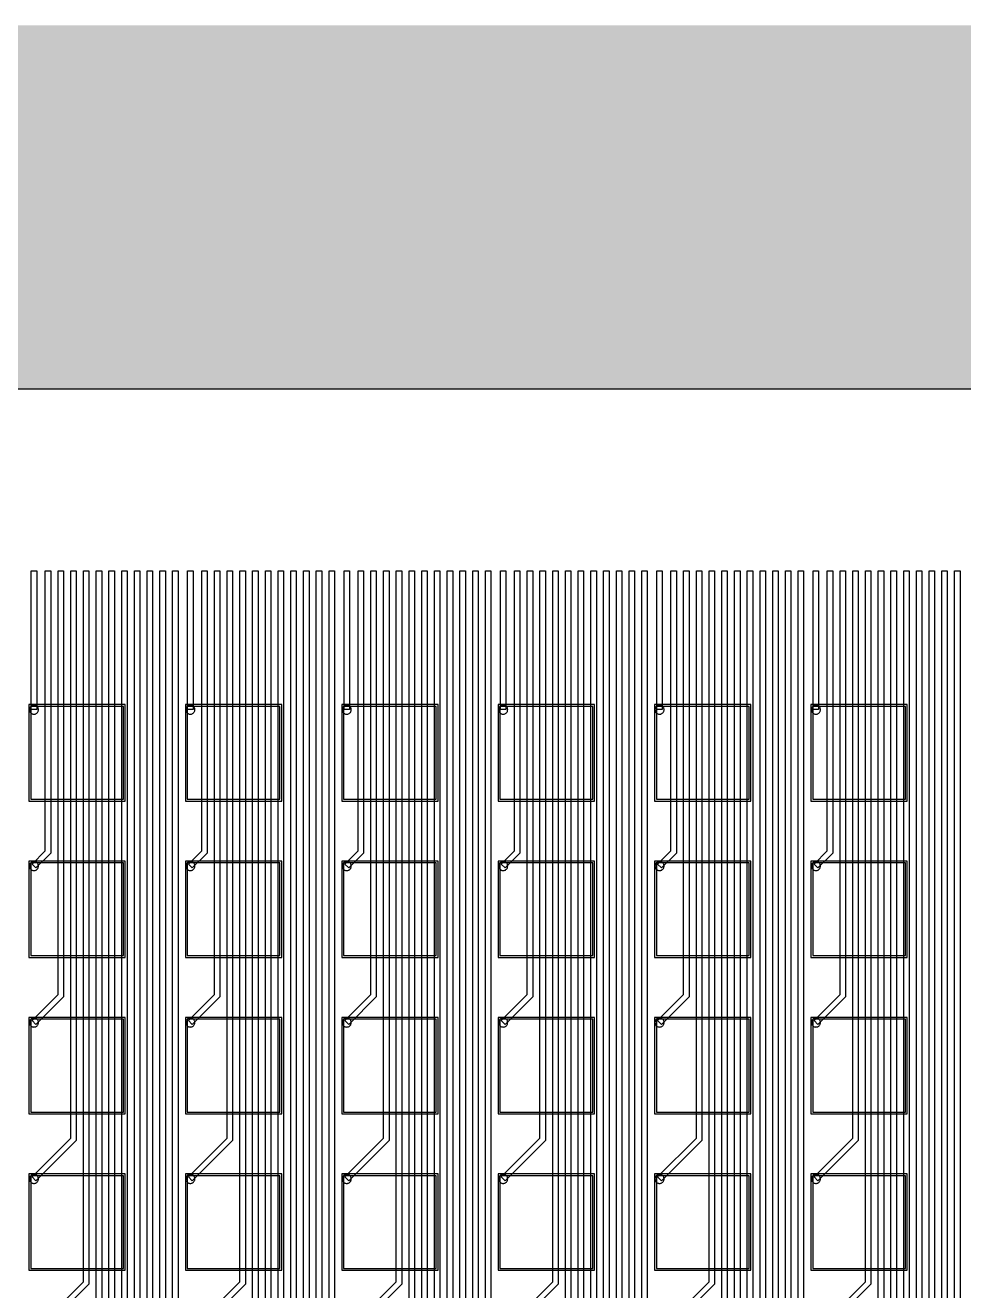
# Model space of a CAD drawing. Header units: metres. Extents: x -534 to 4285, y 130 to 1822.
# Drawn here: x 772 to 1288, y 1127 to 1822 of the extents above; entities that cross this region are included whole.
import ezdxf

# ---------------------------------------------------------------- set-up
doc = ezdxf.new("R2010")
doc.units = ezdxf.units.M
for name, color, linetype in [('Etching', 1, 'CONTINUOUS'), ('EtchingPad', 2, 'CONTINUOUS'), ('Metal1', 4, 'CONTINUOUS'), ('Metal2', 3, 'CONTINUOUS'), ('Polyimide', 7, 'CONTINUOUS'), ('Polyimide_Negative', 5, 'CONTINUOUS')]:
    doc.layers.add(name, color=color, linetype=linetype)

msp = doc.modelspace()

# ---------------------------------------------------------------- hatches: boundary and pattern name
at = {"layer": 'Polyimide_Negative'}
h = msp.add_hatch(color=5, dxfattribs=at)
h.paths.add_polyline_path([(-534, 1822.5), (4285, 1822.5), (4285, 230), (39.64, 230), (28.21, 217.79), (13.87, 204.37), (-1.31, 191.91), (-17.27, 180.47), (-33.95, 170.1), (-51.27, 160.84), (-69.15, 152.74), (-87.53, 145.82), (-106.33, 140.12), (-125.45, 135.66), (-144.83, 132.46), (-164.37, 130.54), (-184, 129.89), (-203.63, 130.54), (-223.17, 132.46), (-242.55, 135.66), (-261.67, 140.12), (-280.47, 145.82), (-298.85, 152.74), (-316.73, 160.84), (-334.05, 170.1), (-350.73, 180.47), (-366.69, 191.91), (-381.87, 204.37), (-396.21, 217.79), (-407.64, 230), (-534, 230), (-534, 1822.5)])
h.paths.add_polyline_path([(-284, 430), (-283.79, 423.46), (-283.14, 416.95), (-282.08, 410.49), (-280.59, 404.12), (-278.69, 397.86), (-276.39, 391.73), (-273.69, 385.77), (-270.6, 380), (-267.15, 374.44), (-263.34, 369.12), (-259.18, 364.07), (-254.71, 359.29), (-249.93, 354.82), (-244.88, 350.66), (-239.56, 346.85), (-234, 343.4), (-228.23, 340.31), (-222.27, 337.61), (-216.14, 335.31), (-209.88, 333.41), (-203.51, 331.92), (-197.05, 330.86), (-190.54, 330.21), (-184, 330), (-177.46, 330.21), (-170.95, 330.86), (-164.49, 331.92), (-158.12, 333.41), (-151.86, 335.31), (-145.73, 337.61), (-139.77, 340.31), (-134, 343.4), (-128.44, 346.85), (-123.12, 350.66), (-118.07, 354.82), (-113.29, 359.29), (-108.82, 364.07), (-104.66, 369.12), (-100.85, 374.44), (-97.4, 380), (-94.31, 385.77), (-91.61, 391.73), (-89.31, 397.86), (-87.41, 404.12), (-85.92, 410.49), (-84.86, 416.95), (-84.21, 423.46), (-84, 430), (1965, 430), (3830, 430), (3830.22, 436.87), (3830.9, 443.71), (3832.02, 450.48), (3833.58, 457.18), (3835.57, 463.75), (3837.99, 470.18), (3840.83, 476.44), (3844.07, 482.5), (3847.7, 488.33), (3851.7, 493.92), (3856.06, 499.23), (3860.75, 504.25), (3865.77, 508.94), (3871.08, 513.3), (3876.67, 517.3), (3882.5, 520.93), (3888.56, 524.17), (3894.82, 527.01), (3901.25, 529.43), (3907.82, 531.42), (3914.52, 532.98), (3921.29, 534.1), (3928.13, 534.78), (3935, 535), (3941.87, 534.78), (3948.71, 534.1), (3955.48, 532.98), (3962.18, 531.42), (3968.75, 529.43), (3975.18, 527.01), (3981.44, 524.17), (3987.5, 520.93), (3993.33, 517.3), (3998.92, 513.3), (4004.23, 508.94), (4009.25, 504.25), (4013.94, 499.23), (4018.3, 493.92), (4022.3, 488.33), (4025.93, 482.5), (4029.17, 476.44), (4032.01, 470.18), (4034.43, 463.75), (4036.42, 457.18), (4037.98, 450.48), (4039.1, 443.71), (4039.78, 436.87), (4040, 430), (4085, 430), (4085, 1622.5), (-334, 1622.5), (-334, 430), (-284, 430)], flags=0)

# ---------------------------------------------------------------- linework, layer by layer
at = {"layer": 'Etching'}
for points in [[(779.25, 1446.25), (779.23, 1446.58), (779.16, 1446.9), (779.06, 1447.21), (778.92, 1447.5), (778.73, 1447.77), (778.52, 1448.02), (778.27, 1448.23), (778, 1448.42), (777.71, 1448.56), (777.4, 1448.66), (777.08, 1448.73), (776.75, 1448.75), (776.42, 1448.73), (776.1, 1448.66), (775.79, 1448.56), (775.5, 1448.42), (775.23, 1448.23), (774.98, 1448.02), (774.77, 1447.77), (774.58, 1447.5), (774.44, 1447.21), (774.34, 1446.9), (774.27, 1446.58), (774.25, 1446.25), (774.27, 1445.92), (774.34, 1445.6), (774.44, 1445.29), (774.58, 1445), (774.77, 1444.73), (774.98, 1444.48), (775.23, 1444.27), (775.5, 1444.08), (775.79, 1443.94), (776.1, 1443.84), (776.42, 1443.77), (776.75, 1443.75), (777.08, 1443.77), (777.4, 1443.84), (777.71, 1443.94), (778, 1444.08), (778.27, 1444.27), (778.52, 1444.48), (778.73, 1444.73), (778.92, 1445), (779.06, 1445.29), (779.16, 1445.6), (779.23, 1445.92), (779.25, 1446.25)], [(865.25, 1446.25), (865.23, 1446.58), (865.16, 1446.9), (865.06, 1447.21), (864.92, 1447.5), (864.73, 1447.77), (864.52, 1448.02), (864.27, 1448.23), (864, 1448.42), (863.71, 1448.56), (863.4, 1448.66), (863.08, 1448.73), (862.75, 1448.75), (862.42, 1448.73), (862.1, 1448.66), (861.79, 1448.56), (861.5, 1448.42), (861.23, 1448.23), (860.98, 1448.02), (860.77, 1447.77), (860.58, 1447.5), (860.44, 1447.21), (860.34, 1446.9), (860.27, 1446.58), (860.25, 1446.25), (860.27, 1445.92), (860.34, 1445.6), (860.44, 1445.29), (860.58, 1445), (860.77, 1444.73), (860.98, 1444.48), (861.23, 1444.27), (861.5, 1444.08), (861.79, 1443.94), (862.1, 1443.84), (862.42, 1443.77), (862.75, 1443.75), (863.08, 1443.77), (863.4, 1443.84), (863.71, 1443.94), (864, 1444.08), (864.27, 1444.27), (864.52, 1444.48), (864.73, 1444.73), (864.92, 1445), (865.06, 1445.29), (865.16, 1445.6), (865.23, 1445.92), (865.25, 1446.25)], [(951.25, 1446.25), (951.23, 1446.58), (951.16, 1446.9), (951.06, 1447.21), (950.92, 1447.5), (950.73, 1447.77), (950.52, 1448.02), (950.27, 1448.23), (950, 1448.42), (949.71, 1448.56), (949.4, 1448.66), (949.08, 1448.73), (948.75, 1448.75), (948.42, 1448.73), (948.1, 1448.66), (947.79, 1448.56), (947.5, 1448.42), (947.23, 1448.23), (946.98, 1448.02), (946.77, 1447.77), (946.58, 1447.5), (946.44, 1447.21), (946.34, 1446.9), (946.27, 1446.58), (946.25, 1446.25), (946.27, 1445.92), (946.34, 1445.6), (946.44, 1445.29), (946.58, 1445), (946.77, 1444.73), (946.98, 1444.48), (947.23, 1444.27), (947.5, 1444.08), (947.79, 1443.94), (948.1, 1443.84), (948.42, 1443.77), (948.75, 1443.75), (949.08, 1443.77), (949.4, 1443.84), (949.71, 1443.94), (950, 1444.08), (950.27, 1444.27), (950.52, 1444.48), (950.73, 1444.73), (950.92, 1445), (951.06, 1445.29), (951.16, 1445.6), (951.23, 1445.92), (951.25, 1446.25)], [(1037.25, 1446.25), (1037.23, 1446.58), (1037.16, 1446.9), (1037.06, 1447.21), (1036.92, 1447.5), (1036.73, 1447.77), (1036.52, 1448.02), (1036.27, 1448.23), (1036, 1448.42), (1035.71, 1448.56), (1035.4, 1448.66), (1035.08, 1448.73), (1034.75, 1448.75), (1034.42, 1448.73), (1034.1, 1448.66), (1033.79, 1448.56), (1033.5, 1448.42), (1033.23, 1448.23), (1032.98, 1448.02), (1032.77, 1447.77), (1032.58, 1447.5), (1032.44, 1447.21), (1032.34, 1446.9), (1032.27, 1446.58), (1032.25, 1446.25), (1032.27, 1445.92), (1032.34, 1445.6), (1032.44, 1445.29), (1032.58, 1445), (1032.77, 1444.73), (1032.98, 1444.48), (1033.23, 1444.27), (1033.5, 1444.08), (1033.79, 1443.94), (1034.1, 1443.84), (1034.42, 1443.77), (1034.75, 1443.75), (1035.08, 1443.77), (1035.4, 1443.84), (1035.71, 1443.94), (1036, 1444.08), (1036.27, 1444.27), (1036.52, 1444.48), (1036.73, 1444.73), (1036.92, 1445), (1037.06, 1445.29), (1037.16, 1445.6), (1037.23, 1445.92), (1037.25, 1446.25)], [(1123.25, 1446.25), (1123.23, 1446.58), (1123.16, 1446.9), (1123.06, 1447.21), (1122.92, 1447.5), (1122.73, 1447.77), (1122.52, 1448.02), (1122.27, 1448.23), (1122, 1448.42), (1121.71, 1448.56), (1121.4, 1448.66), (1121.08, 1448.73), (1120.75, 1448.75), (1120.42, 1448.73), (1120.1, 1448.66), (1119.79, 1448.56), (1119.5, 1448.42), (1119.23, 1448.23), (1118.98, 1448.02), (1118.77, 1447.77), (1118.58, 1447.5), (1118.44, 1447.21), (1118.34, 1446.9), (1118.27, 1446.58), (1118.25, 1446.25), (1118.27, 1445.92), (1118.34, 1445.6), (1118.44, 1445.29), (1118.58, 1445), (1118.77, 1444.73), (1118.98, 1444.48), (1119.23, 1444.27), (1119.5, 1444.08), (1119.79, 1443.94), (1120.1, 1443.84), (1120.42, 1443.77), (1120.75, 1443.75), (1121.08, 1443.77), (1121.4, 1443.84), (1121.71, 1443.94), (1122, 1444.08), (1122.27, 1444.27), (1122.52, 1444.48), (1122.73, 1444.73), (1122.92, 1445), (1123.06, 1445.29), (1123.16, 1445.6), (1123.23, 1445.92), (1123.25, 1446.25)], [(1209.25, 1446.25), (1209.23, 1446.58), (1209.16, 1446.9), (1209.06, 1447.21), (1208.92, 1447.5), (1208.73, 1447.77), (1208.52, 1448.02), (1208.27, 1448.23), (1208, 1448.42), (1207.71, 1448.56), (1207.4, 1448.66), (1207.08, 1448.73), (1206.75, 1448.75), (1206.42, 1448.73), (1206.1, 1448.66), (1205.79, 1448.56), (1205.5, 1448.42), (1205.23, 1448.23), (1204.98, 1448.02), (1204.77, 1447.77), (1204.58, 1447.5), (1204.44, 1447.21), (1204.34, 1446.9), (1204.27, 1446.58), (1204.25, 1446.25), (1204.27, 1445.92), (1204.34, 1445.6), (1204.44, 1445.29), (1204.58, 1445), (1204.77, 1444.73), (1204.98, 1444.48), (1205.23, 1444.27), (1205.5, 1444.08), (1205.79, 1443.94), (1206.1, 1443.84), (1206.42, 1443.77), (1206.75, 1443.75), (1207.08, 1443.77), (1207.4, 1443.84), (1207.71, 1443.94), (1208, 1444.08), (1208.27, 1444.27), (1208.52, 1444.48), (1208.73, 1444.73), (1208.92, 1445), (1209.06, 1445.29), (1209.16, 1445.6), (1209.23, 1445.92), (1209.25, 1446.25)], [(779.25, 1360.25), (779.23, 1360.58), (779.16, 1360.9), (779.06, 1361.21), (778.92, 1361.5), (778.73, 1361.77), (778.52, 1362.02), (778.27, 1362.23), (778, 1362.42), (777.71, 1362.56), (777.4, 1362.66), (777.08, 1362.73), (776.75, 1362.75), (776.42, 1362.73), (776.1, 1362.66), (775.79, 1362.56), (775.5, 1362.42), (775.23, 1362.23), (774.98, 1362.02), (774.77, 1361.77), (774.58, 1361.5), (774.44, 1361.21), (774.34, 1360.9), (774.27, 1360.58), (774.25, 1360.25), (774.27, 1359.92), (774.34, 1359.6), (774.44, 1359.29), (774.58, 1359), (774.77, 1358.73), (774.98, 1358.48), (775.23, 1358.27), (775.5, 1358.08), (775.79, 1357.94), (776.1, 1357.84), (776.42, 1357.77), (776.75, 1357.75), (777.08, 1357.77), (777.4, 1357.84), (777.71, 1357.94), (778, 1358.08), (778.27, 1358.27), (778.52, 1358.48), (778.73, 1358.73), (778.92, 1359), (779.06, 1359.29), (779.16, 1359.6), (779.23, 1359.92), (779.25, 1360.25)], [(865.25, 1360.25), (865.23, 1360.58), (865.16, 1360.9), (865.06, 1361.21), (864.92, 1361.5), (864.73, 1361.77), (864.52, 1362.02), (864.27, 1362.23), (864, 1362.42), (863.71, 1362.56), (863.4, 1362.66), (863.08, 1362.73), (862.75, 1362.75), (862.42, 1362.73), (862.1, 1362.66), (861.79, 1362.56), (861.5, 1362.42), (861.23, 1362.23), (860.98, 1362.02), (860.77, 1361.77), (860.58, 1361.5), (860.44, 1361.21), (860.34, 1360.9), (860.27, 1360.58), (860.25, 1360.25), (860.27, 1359.92), (860.34, 1359.6), (860.44, 1359.29), (860.58, 1359), (860.77, 1358.73), (860.98, 1358.48), (861.23, 1358.27), (861.5, 1358.08), (861.79, 1357.94), (862.1, 1357.84), (862.42, 1357.77), (862.75, 1357.75), (863.08, 1357.77), (863.4, 1357.84), (863.71, 1357.94), (864, 1358.08), (864.27, 1358.27), (864.52, 1358.48), (864.73, 1358.73), (864.92, 1359), (865.06, 1359.29), (865.16, 1359.6), (865.23, 1359.92), (865.25, 1360.25)], [(951.25, 1360.25), (951.23, 1360.58), (951.16, 1360.9), (951.06, 1361.21), (950.92, 1361.5), (950.73, 1361.77), (950.52, 1362.02), (950.27, 1362.23), (950, 1362.42), (949.71, 1362.56), (949.4, 1362.66), (949.08, 1362.73), (948.75, 1362.75), (948.42, 1362.73), (948.1, 1362.66), (947.79, 1362.56), (947.5, 1362.42), (947.23, 1362.23), (946.98, 1362.02), (946.77, 1361.77), (946.58, 1361.5), (946.44, 1361.21), (946.34, 1360.9), (946.27, 1360.58), (946.25, 1360.25), (946.27, 1359.92), (946.34, 1359.6), (946.44, 1359.29), (946.58, 1359), (946.77, 1358.73), (946.98, 1358.48), (947.23, 1358.27), (947.5, 1358.08), (947.79, 1357.94), (948.1, 1357.84), (948.42, 1357.77), (948.75, 1357.75), (949.08, 1357.77), (949.4, 1357.84), (949.71, 1357.94), (950, 1358.08), (950.27, 1358.27), (950.52, 1358.48), (950.73, 1358.73), (950.92, 1359), (951.06, 1359.29), (951.16, 1359.6), (951.23, 1359.92), (951.25, 1360.25)], [(1037.25, 1360.25), (1037.23, 1360.58), (1037.16, 1360.9), (1037.06, 1361.21), (1036.92, 1361.5), (1036.73, 1361.77), (1036.52, 1362.02), (1036.27, 1362.23), (1036, 1362.42), (1035.71, 1362.56), (1035.4, 1362.66), (1035.08, 1362.73), (1034.75, 1362.75), (1034.42, 1362.73), (1034.1, 1362.66), (1033.79, 1362.56), (1033.5, 1362.42), (1033.23, 1362.23), (1032.98, 1362.02), (1032.77, 1361.77), (1032.58, 1361.5), (1032.44, 1361.21), (1032.34, 1360.9), (1032.27, 1360.58), (1032.25, 1360.25), (1032.27, 1359.92), (1032.34, 1359.6), (1032.44, 1359.29), (1032.58, 1359), (1032.77, 1358.73), (1032.98, 1358.48), (1033.23, 1358.27), (1033.5, 1358.08), (1033.79, 1357.94), (1034.1, 1357.84), (1034.42, 1357.77), (1034.75, 1357.75), (1035.08, 1357.77), (1035.4, 1357.84), (1035.71, 1357.94), (1036, 1358.08), (1036.27, 1358.27), (1036.52, 1358.48), (1036.73, 1358.73), (1036.92, 1359), (1037.06, 1359.29), (1037.16, 1359.6), (1037.23, 1359.92), (1037.25, 1360.25)], [(1123.25, 1360.25), (1123.23, 1360.58), (1123.16, 1360.9), (1123.06, 1361.21), (1122.92, 1361.5), (1122.73, 1361.77), (1122.52, 1362.02), (1122.27, 1362.23), (1122, 1362.42), (1121.71, 1362.56), (1121.4, 1362.66), (1121.08, 1362.73), (1120.75, 1362.75), (1120.42, 1362.73), (1120.1, 1362.66), (1119.79, 1362.56), (1119.5, 1362.42), (1119.23, 1362.23), (1118.98, 1362.02), (1118.77, 1361.77), (1118.58, 1361.5), (1118.44, 1361.21), (1118.34, 1360.9), (1118.27, 1360.58), (1118.25, 1360.25), (1118.27, 1359.92), (1118.34, 1359.6), (1118.44, 1359.29), (1118.58, 1359), (1118.77, 1358.73), (1118.98, 1358.48), (1119.23, 1358.27), (1119.5, 1358.08), (1119.79, 1357.94), (1120.1, 1357.84), (1120.42, 1357.77), (1120.75, 1357.75), (1121.08, 1357.77), (1121.4, 1357.84), (1121.71, 1357.94), (1122, 1358.08), (1122.27, 1358.27), (1122.52, 1358.48), (1122.73, 1358.73), (1122.92, 1359), (1123.06, 1359.29), (1123.16, 1359.6), (1123.23, 1359.92), (1123.25, 1360.25)], [(1209.25, 1360.25), (1209.23, 1360.58), (1209.16, 1360.9), (1209.06, 1361.21), (1208.92, 1361.5), (1208.73, 1361.77), (1208.52, 1362.02), (1208.27, 1362.23), (1208, 1362.42), (1207.71, 1362.56), (1207.4, 1362.66), (1207.08, 1362.73), (1206.75, 1362.75), (1206.42, 1362.73), (1206.1, 1362.66), (1205.79, 1362.56), (1205.5, 1362.42), (1205.23, 1362.23), (1204.98, 1362.02), (1204.77, 1361.77), (1204.58, 1361.5), (1204.44, 1361.21), (1204.34, 1360.9), (1204.27, 1360.58), (1204.25, 1360.25), (1204.27, 1359.92), (1204.34, 1359.6), (1204.44, 1359.29), (1204.58, 1359), (1204.77, 1358.73), (1204.98, 1358.48), (1205.23, 1358.27), (1205.5, 1358.08), (1205.79, 1357.94), (1206.1, 1357.84), (1206.42, 1357.77), (1206.75, 1357.75), (1207.08, 1357.77), (1207.4, 1357.84), (1207.71, 1357.94), (1208, 1358.08), (1208.27, 1358.27), (1208.52, 1358.48), (1208.73, 1358.73), (1208.92, 1359), (1209.06, 1359.29), (1209.16, 1359.6), (1209.23, 1359.92), (1209.25, 1360.25)], [(779.25, 1274.25), (779.23, 1274.58), (779.16, 1274.9), (779.06, 1275.21), (778.92, 1275.5), (778.73, 1275.77), (778.52, 1276.02), (778.27, 1276.23), (778, 1276.42), (777.71, 1276.56), (777.4, 1276.66), (777.08, 1276.73), (776.75, 1276.75), (776.42, 1276.73), (776.1, 1276.66), (775.79, 1276.56), (775.5, 1276.42), (775.23, 1276.23), (774.98, 1276.02), (774.77, 1275.77), (774.58, 1275.5), (774.44, 1275.21), (774.34, 1274.9), (774.27, 1274.58), (774.25, 1274.25), (774.27, 1273.92), (774.34, 1273.6), (774.44, 1273.29), (774.58, 1273), (774.77, 1272.73), (774.98, 1272.48), (775.23, 1272.27), (775.5, 1272.08), (775.79, 1271.94), (776.1, 1271.84), (776.42, 1271.77), (776.75, 1271.75), (777.08, 1271.77), (777.4, 1271.84), (777.71, 1271.94), (778, 1272.08), (778.27, 1272.27), (778.52, 1272.48), (778.73, 1272.73), (778.92, 1273), (779.06, 1273.29), (779.16, 1273.6), (779.23, 1273.92), (779.25, 1274.25)], [(865.25, 1274.25), (865.23, 1274.58), (865.16, 1274.9), (865.06, 1275.21), (864.92, 1275.5), (864.73, 1275.77), (864.52, 1276.02), (864.27, 1276.23), (864, 1276.42), (863.71, 1276.56), (863.4, 1276.66), (863.08, 1276.73), (862.75, 1276.75), (862.42, 1276.73), (862.1, 1276.66), (861.79, 1276.56), (861.5, 1276.42), (861.23, 1276.23), (860.98, 1276.02), (860.77, 1275.77), (860.58, 1275.5), (860.44, 1275.21), (860.34, 1274.9), (860.27, 1274.58), (860.25, 1274.25), (860.27, 1273.92), (860.34, 1273.6), (860.44, 1273.29), (860.58, 1273), (860.77, 1272.73), (860.98, 1272.48), (861.23, 1272.27), (861.5, 1272.08), (861.79, 1271.94), (862.1, 1271.84), (862.42, 1271.77), (862.75, 1271.75), (863.08, 1271.77), (863.4, 1271.84), (863.71, 1271.94), (864, 1272.08), (864.27, 1272.27), (864.52, 1272.48), (864.73, 1272.73), (864.92, 1273), (865.06, 1273.29), (865.16, 1273.6), (865.23, 1273.92), (865.25, 1274.25)], [(951.25, 1274.25), (951.23, 1274.58), (951.16, 1274.9), (951.06, 1275.21), (950.92, 1275.5), (950.73, 1275.77), (950.52, 1276.02), (950.27, 1276.23), (950, 1276.42), (949.71, 1276.56), (949.4, 1276.66), (949.08, 1276.73), (948.75, 1276.75), (948.42, 1276.73), (948.1, 1276.66), (947.79, 1276.56), (947.5, 1276.42), (947.23, 1276.23), (946.98, 1276.02), (946.77, 1275.77), (946.58, 1275.5), (946.44, 1275.21), (946.34, 1274.9), (946.27, 1274.58), (946.25, 1274.25), (946.27, 1273.92), (946.34, 1273.6), (946.44, 1273.29), (946.58, 1273), (946.77, 1272.73), (946.98, 1272.48), (947.23, 1272.27), (947.5, 1272.08), (947.79, 1271.94), (948.1, 1271.84), (948.42, 1271.77), (948.75, 1271.75), (949.08, 1271.77), (949.4, 1271.84), (949.71, 1271.94), (950, 1272.08), (950.27, 1272.27), (950.52, 1272.48), (950.73, 1272.73), (950.92, 1273), (951.06, 1273.29), (951.16, 1273.6), (951.23, 1273.92), (951.25, 1274.25)], [(1037.25, 1274.25), (1037.23, 1274.58), (1037.16, 1274.9), (1037.06, 1275.21), (1036.92, 1275.5), (1036.73, 1275.77), (1036.52, 1276.02), (1036.27, 1276.23), (1036, 1276.42), (1035.71, 1276.56), (1035.4, 1276.66), (1035.08, 1276.73), (1034.75, 1276.75), (1034.42, 1276.73), (1034.1, 1276.66), (1033.79, 1276.56), (1033.5, 1276.42), (1033.23, 1276.23), (1032.98, 1276.02), (1032.77, 1275.77), (1032.58, 1275.5), (1032.44, 1275.21), (1032.34, 1274.9), (1032.27, 1274.58), (1032.25, 1274.25), (1032.27, 1273.92), (1032.34, 1273.6), (1032.44, 1273.29), (1032.58, 1273), (1032.77, 1272.73), (1032.98, 1272.48), (1033.23, 1272.27), (1033.5, 1272.08), (1033.79, 1271.94), (1034.1, 1271.84), (1034.42, 1271.77), (1034.75, 1271.75), (1035.08, 1271.77), (1035.4, 1271.84), (1035.71, 1271.94), (1036, 1272.08), (1036.27, 1272.27), (1036.52, 1272.48), (1036.73, 1272.73), (1036.92, 1273), (1037.06, 1273.29), (1037.16, 1273.6), (1037.23, 1273.92), (1037.25, 1274.25)], [(1123.25, 1274.25), (1123.23, 1274.58), (1123.16, 1274.9), (1123.06, 1275.21), (1122.92, 1275.5), (1122.73, 1275.77), (1122.52, 1276.02), (1122.27, 1276.23), (1122, 1276.42), (1121.71, 1276.56), (1121.4, 1276.66), (1121.08, 1276.73), (1120.75, 1276.75), (1120.42, 1276.73), (1120.1, 1276.66), (1119.79, 1276.56), (1119.5, 1276.42), (1119.23, 1276.23), (1118.98, 1276.02), (1118.77, 1275.77), (1118.58, 1275.5), (1118.44, 1275.21), (1118.34, 1274.9), (1118.27, 1274.58), (1118.25, 1274.25), (1118.27, 1273.92), (1118.34, 1273.6), (1118.44, 1273.29), (1118.58, 1273), (1118.77, 1272.73), (1118.98, 1272.48), (1119.23, 1272.27), (1119.5, 1272.08), (1119.79, 1271.94), (1120.1, 1271.84), (1120.42, 1271.77), (1120.75, 1271.75), (1121.08, 1271.77), (1121.4, 1271.84), (1121.71, 1271.94), (1122, 1272.08), (1122.27, 1272.27), (1122.52, 1272.48), (1122.73, 1272.73), (1122.92, 1273), (1123.06, 1273.29), (1123.16, 1273.6), (1123.23, 1273.92), (1123.25, 1274.25)], [(1209.25, 1274.25), (1209.23, 1274.58), (1209.16, 1274.9), (1209.06, 1275.21), (1208.92, 1275.5), (1208.73, 1275.77), (1208.52, 1276.02), (1208.27, 1276.23), (1208, 1276.42), (1207.71, 1276.56), (1207.4, 1276.66), (1207.08, 1276.73), (1206.75, 1276.75), (1206.42, 1276.73), (1206.1, 1276.66), (1205.79, 1276.56), (1205.5, 1276.42), (1205.23, 1276.23), (1204.98, 1276.02), (1204.77, 1275.77), (1204.58, 1275.5), (1204.44, 1275.21), (1204.34, 1274.9), (1204.27, 1274.58), (1204.25, 1274.25), (1204.27, 1273.92), (1204.34, 1273.6), (1204.44, 1273.29), (1204.58, 1273), (1204.77, 1272.73), (1204.98, 1272.48), (1205.23, 1272.27), (1205.5, 1272.08), (1205.79, 1271.94), (1206.1, 1271.84), (1206.42, 1271.77), (1206.75, 1271.75), (1207.08, 1271.77), (1207.4, 1271.84), (1207.71, 1271.94), (1208, 1272.08), (1208.27, 1272.27), (1208.52, 1272.48), (1208.73, 1272.73), (1208.92, 1273), (1209.06, 1273.29), (1209.16, 1273.6), (1209.23, 1273.92), (1209.25, 1274.25)], [(779.25, 1188.25), (779.23, 1188.58), (779.16, 1188.9), (779.06, 1189.21), (778.92, 1189.5), (778.73, 1189.77), (778.52, 1190.02), (778.27, 1190.23), (778, 1190.42), (777.71, 1190.56), (777.4, 1190.66), (777.08, 1190.73), (776.75, 1190.75), (776.42, 1190.73), (776.1, 1190.66), (775.79, 1190.56), (775.5, 1190.42), (775.23, 1190.23), (774.98, 1190.02), (774.77, 1189.77), (774.58, 1189.5), (774.44, 1189.21), (774.34, 1188.9), (774.27, 1188.58), (774.25, 1188.25), (774.27, 1187.92), (774.34, 1187.6), (774.44, 1187.29), (774.58, 1187), (774.77, 1186.73), (774.98, 1186.48), (775.23, 1186.27), (775.5, 1186.08), (775.79, 1185.94), (776.1, 1185.84), (776.42, 1185.77), (776.75, 1185.75), (777.08, 1185.77), (777.4, 1185.84), (777.71, 1185.94), (778, 1186.08), (778.27, 1186.27), (778.52, 1186.48), (778.73, 1186.73), (778.92, 1187), (779.06, 1187.29), (779.16, 1187.6), (779.23, 1187.92), (779.25, 1188.25)], [(865.25, 1188.25), (865.23, 1188.58), (865.16, 1188.9), (865.06, 1189.21), (864.92, 1189.5), (864.73, 1189.77), (864.52, 1190.02), (864.27, 1190.23), (864, 1190.42), (863.71, 1190.56), (863.4, 1190.66), (863.08, 1190.73), (862.75, 1190.75), (862.42, 1190.73), (862.1, 1190.66), (861.79, 1190.56), (861.5, 1190.42), (861.23, 1190.23), (860.98, 1190.02), (860.77, 1189.77), (860.58, 1189.5), (860.44, 1189.21), (860.34, 1188.9), (860.27, 1188.58), (860.25, 1188.25), (860.27, 1187.92), (860.34, 1187.6), (860.44, 1187.29), (860.58, 1187), (860.77, 1186.73), (860.98, 1186.48), (861.23, 1186.27), (861.5, 1186.08), (861.79, 1185.94), (862.1, 1185.84), (862.42, 1185.77), (862.75, 1185.75), (863.08, 1185.77), (863.4, 1185.84), (863.71, 1185.94), (864, 1186.08), (864.27, 1186.27), (864.52, 1186.48), (864.73, 1186.73), (864.92, 1187), (865.06, 1187.29), (865.16, 1187.6), (865.23, 1187.92), (865.25, 1188.25)], [(951.25, 1188.25), (951.23, 1188.58), (951.16, 1188.9), (951.06, 1189.21), (950.92, 1189.5), (950.73, 1189.77), (950.52, 1190.02), (950.27, 1190.23), (950, 1190.42), (949.71, 1190.56), (949.4, 1190.66), (949.08, 1190.73), (948.75, 1190.75), (948.42, 1190.73), (948.1, 1190.66), (947.79, 1190.56), (947.5, 1190.42), (947.23, 1190.23), (946.98, 1190.02), (946.77, 1189.77), (946.58, 1189.5), (946.44, 1189.21), (946.34, 1188.9), (946.27, 1188.58), (946.25, 1188.25), (946.27, 1187.92), (946.34, 1187.6), (946.44, 1187.29), (946.58, 1187), (946.77, 1186.73), (946.98, 1186.48), (947.23, 1186.27), (947.5, 1186.08), (947.79, 1185.94), (948.1, 1185.84), (948.42, 1185.77), (948.75, 1185.75), (949.08, 1185.77), (949.4, 1185.84), (949.71, 1185.94), (950, 1186.08), (950.27, 1186.27), (950.52, 1186.48), (950.73, 1186.73), (950.92, 1187), (951.06, 1187.29), (951.16, 1187.6), (951.23, 1187.92), (951.25, 1188.25)], [(1037.25, 1188.25), (1037.23, 1188.58), (1037.16, 1188.9), (1037.06, 1189.21), (1036.92, 1189.5), (1036.73, 1189.77), (1036.52, 1190.02), (1036.27, 1190.23), (1036, 1190.42), (1035.71, 1190.56), (1035.4, 1190.66), (1035.08, 1190.73), (1034.75, 1190.75), (1034.42, 1190.73), (1034.1, 1190.66), (1033.79, 1190.56), (1033.5, 1190.42), (1033.23, 1190.23), (1032.98, 1190.02), (1032.77, 1189.77), (1032.58, 1189.5), (1032.44, 1189.21), (1032.34, 1188.9), (1032.27, 1188.58), (1032.25, 1188.25), (1032.27, 1187.92), (1032.34, 1187.6), (1032.44, 1187.29), (1032.58, 1187), (1032.77, 1186.73), (1032.98, 1186.48), (1033.23, 1186.27), (1033.5, 1186.08), (1033.79, 1185.94), (1034.1, 1185.84), (1034.42, 1185.77), (1034.75, 1185.75), (1035.08, 1185.77), (1035.4, 1185.84), (1035.71, 1185.94), (1036, 1186.08), (1036.27, 1186.27), (1036.52, 1186.48), (1036.73, 1186.73), (1036.92, 1187), (1037.06, 1187.29), (1037.16, 1187.6), (1037.23, 1187.92), (1037.25, 1188.25)], [(1123.25, 1188.25), (1123.23, 1188.58), (1123.16, 1188.9), (1123.06, 1189.21), (1122.92, 1189.5), (1122.73, 1189.77), (1122.52, 1190.02), (1122.27, 1190.23), (1122, 1190.42), (1121.71, 1190.56), (1121.4, 1190.66), (1121.08, 1190.73), (1120.75, 1190.75), (1120.42, 1190.73), (1120.1, 1190.66), (1119.79, 1190.56), (1119.5, 1190.42), (1119.23, 1190.23), (1118.98, 1190.02), (1118.77, 1189.77), (1118.58, 1189.5), (1118.44, 1189.21), (1118.34, 1188.9), (1118.27, 1188.58), (1118.25, 1188.25), (1118.27, 1187.92), (1118.34, 1187.6), (1118.44, 1187.29), (1118.58, 1187), (1118.77, 1186.73), (1118.98, 1186.48), (1119.23, 1186.27), (1119.5, 1186.08), (1119.79, 1185.94), (1120.1, 1185.84), (1120.42, 1185.77), (1120.75, 1185.75), (1121.08, 1185.77), (1121.4, 1185.84), (1121.71, 1185.94), (1122, 1186.08), (1122.27, 1186.27), (1122.52, 1186.48), (1122.73, 1186.73), (1122.92, 1187), (1123.06, 1187.29), (1123.16, 1187.6), (1123.23, 1187.92), (1123.25, 1188.25)], [(1209.25, 1188.25), (1209.23, 1188.58), (1209.16, 1188.9), (1209.06, 1189.21), (1208.92, 1189.5), (1208.73, 1189.77), (1208.52, 1190.02), (1208.27, 1190.23), (1208, 1190.42), (1207.71, 1190.56), (1207.4, 1190.66), (1207.08, 1190.73), (1206.75, 1190.75), (1206.42, 1190.73), (1206.1, 1190.66), (1205.79, 1190.56), (1205.5, 1190.42), (1205.23, 1190.23), (1204.98, 1190.02), (1204.77, 1189.77), (1204.58, 1189.5), (1204.44, 1189.21), (1204.34, 1188.9), (1204.27, 1188.58), (1204.25, 1188.25), (1204.27, 1187.92), (1204.34, 1187.6), (1204.44, 1187.29), (1204.58, 1187), (1204.77, 1186.73), (1204.98, 1186.48), (1205.23, 1186.27), (1205.5, 1186.08), (1205.79, 1185.94), (1206.1, 1185.84), (1206.42, 1185.77), (1206.75, 1185.75), (1207.08, 1185.77), (1207.4, 1185.84), (1207.71, 1185.94), (1208, 1186.08), (1208.27, 1186.27), (1208.52, 1186.48), (1208.73, 1186.73), (1208.92, 1187), (1209.06, 1187.29), (1209.16, 1187.6), (1209.23, 1187.92), (1209.25, 1188.25)]]:
    msp.add_lwpolyline(points, close=True, dxfattribs=at)
at = {"layer": 'EtchingPad'}
for points in [[(775, 1397), (826, 1397), (826, 1448), (775, 1448), (775, 1397)], [(861, 1397), (912, 1397), (912, 1448), (861, 1448), (861, 1397)], [(947, 1397), (998, 1397), (998, 1448), (947, 1448), (947, 1397)], [(1033, 1397), (1084, 1397), (1084, 1448), (1033, 1448), (1033, 1397)], [(1119, 1397), (1170, 1397), (1170, 1448), (1119, 1448), (1119, 1397)], [(1205, 1397), (1256, 1397), (1256, 1448), (1205, 1448), (1205, 1397)], [(775, 1311), (826, 1311), (826, 1362), (775, 1362), (775, 1311)], [(861, 1311), (912, 1311), (912, 1362), (861, 1362), (861, 1311)], [(947, 1311), (998, 1311), (998, 1362), (947, 1362), (947, 1311)], [(1033, 1311), (1084, 1311), (1084, 1362), (1033, 1362), (1033, 1311)], [(1119, 1311), (1170, 1311), (1170, 1362), (1119, 1362), (1119, 1311)], [(1205, 1311), (1256, 1311), (1256, 1362), (1205, 1362), (1205, 1311)], [(775, 1225), (826, 1225), (826, 1276), (775, 1276), (775, 1225)], [(861, 1225), (912, 1225), (912, 1276), (861, 1276), (861, 1225)], [(947, 1225), (998, 1225), (998, 1276), (947, 1276), (947, 1225)], [(1033, 1225), (1084, 1225), (1084, 1276), (1033, 1276), (1033, 1225)], [(1119, 1225), (1170, 1225), (1170, 1276), (1119, 1276), (1119, 1225)], [(1205, 1225), (1256, 1225), (1256, 1276), (1205, 1276), (1205, 1225)], [(775, 1139), (826, 1139), (826, 1190), (775, 1190), (775, 1139)], [(861, 1139), (912, 1139), (912, 1190), (861, 1190), (861, 1139)], [(947, 1139), (998, 1139), (998, 1190), (947, 1190), (947, 1139)], [(1033, 1139), (1084, 1139), (1084, 1190), (1033, 1190), (1033, 1139)], [(1119, 1139), (1170, 1139), (1170, 1190), (1119, 1190), (1119, 1139)], [(1205, 1139), (1256, 1139), (1256, 1190), (1205, 1190), (1205, 1139)]]:
    msp.add_lwpolyline(points, close=True, dxfattribs=at)
at = {"layer": 'Metal1'}
for points in [[(778.25, 1522.5), (778.25, 1446.25), (775.25, 1446.25), (775.25, 1522.5)], [(856, 1522.5), (856, 577.38), (777.81, 499.19), (775.69, 501.31), (853, 578.62), (853, 1522.5)], [(849, 1522.5), (849, 656.38), (777.81, 585.19), (775.69, 587.31), (846, 657.62), (846, 1522.5)], [(842, 1522.5), (842, 735.38), (777.81, 671.19), (775.69, 673.31), (839, 736.62), (839, 1522.5)], [(835, 1522.5), (835, 814.38), (777.81, 757.19), (775.69, 759.31), (832, 815.62), (832, 1522.5)], [(828, 1522.5), (828, 893.38), (777.81, 843.19), (775.69, 845.31), (825, 894.62), (825, 1522.5)], [(821, 1522.5), (821, 972.38), (777.81, 929.19), (775.69, 931.31), (818, 973.62), (818, 1522.5)], [(814, 1522.5), (814, 1051.38), (777.81, 1015.19), (775.69, 1017.31), (811, 1052.62), (811, 1522.5)], [(807, 1522.5), (807, 1130.38), (777.81, 1101.19), (775.69, 1103.31), (804, 1131.62), (804, 1522.5)], [(800, 1522.5), (800, 1209.38), (777.81, 1187.19), (775.69, 1189.31), (797, 1210.62), (797, 1522.5)], [(793, 1522.5), (793, 1288.38), (777.81, 1273.19), (775.69, 1275.31), (790, 1289.62), (790, 1522.5)], [(786, 1522.5), (786, 1367.38), (777.81, 1359.19), (775.69, 1361.31), (783, 1368.62), (783, 1522.5)], [(864.25, 1522.5), (864.25, 1446.25), (861.25, 1446.25), (861.25, 1522.5)], [(942, 1522.5), (942, 577.38), (863.81, 499.19), (861.69, 501.31), (939, 578.62), (939, 1522.5)], [(935, 1522.5), (935, 656.38), (863.81, 585.19), (861.69, 587.31), (932, 657.62), (932, 1522.5)], [(928, 1522.5), (928, 735.38), (863.81, 671.19), (861.69, 673.31), (925, 736.62), (925, 1522.5)], [(921, 1522.5), (921, 814.38), (863.81, 757.19), (861.69, 759.31), (918, 815.62), (918, 1522.5)], [(914, 1522.5), (914, 893.38), (863.81, 843.19), (861.69, 845.31), (911, 894.62), (911, 1522.5)], [(907, 1522.5), (907, 972.38), (863.81, 929.19), (861.69, 931.31), (904, 973.62), (904, 1522.5)], [(900, 1522.5), (900, 1051.38), (863.81, 1015.19), (861.69, 1017.31), (897, 1052.62), (897, 1522.5)], [(893, 1522.5), (893, 1130.38), (863.81, 1101.19), (861.69, 1103.31), (890, 1131.62), (890, 1522.5)], [(886, 1522.5), (886, 1209.38), (863.81, 1187.19), (861.69, 1189.31), (883, 1210.62), (883, 1522.5)], [(879, 1522.5), (879, 1288.38), (863.81, 1273.19), (861.69, 1275.31), (876, 1289.62), (876, 1522.5)], [(872, 1522.5), (872, 1367.38), (863.81, 1359.19), (861.69, 1361.31), (869, 1368.62), (869, 1522.5)], [(950.25, 1522.5), (950.25, 1446.25), (947.25, 1446.25), (947.25, 1522.5)], [(1028, 1522.5), (1028, 577.38), (949.81, 499.19), (947.69, 501.31), (1025, 578.62), (1025, 1522.5)], [(1021, 1522.5), (1021, 656.38), (949.81, 585.19), (947.69, 587.31), (1018, 657.62), (1018, 1522.5)], [(1014, 1522.5), (1014, 735.38), (949.81, 671.19), (947.69, 673.31), (1011, 736.62), (1011, 1522.5)], [(1007, 1522.5), (1007, 814.38), (949.81, 757.19), (947.69, 759.31), (1004, 815.62), (1004, 1522.5)], [(1000, 1522.5), (1000, 893.38), (949.81, 843.19), (947.69, 845.31), (997, 894.62), (997, 1522.5)], [(993, 1522.5), (993, 972.38), (949.81, 929.19), (947.69, 931.31), (990, 973.62), (990, 1522.5)], [(986, 1522.5), (986, 1051.38), (949.81, 1015.19), (947.69, 1017.31), (983, 1052.62), (983, 1522.5)], [(979, 1522.5), (979, 1130.38), (949.81, 1101.19), (947.69, 1103.31), (976, 1131.62), (976, 1522.5)], [(972, 1522.5), (972, 1209.38), (949.81, 1187.19), (947.69, 1189.31), (969, 1210.62), (969, 1522.5)], [(965, 1522.5), (965, 1288.38), (949.81, 1273.19), (947.69, 1275.31), (962, 1289.62), (962, 1522.5)], [(958, 1522.5), (958, 1367.38), (949.81, 1359.19), (947.69, 1361.31), (955, 1368.62), (955, 1522.5)], [(1036.25, 1522.5), (1036.25, 1446.25), (1033.25, 1446.25), (1033.25, 1522.5)], [(1114, 1522.5), (1114, 577.38), (1035.81, 499.19), (1033.69, 501.31), (1111, 578.62), (1111, 1522.5)], [(1107, 1522.5), (1107, 656.38), (1035.81, 585.19), (1033.69, 587.31), (1104, 657.62), (1104, 1522.5)], [(1100, 1522.5), (1100, 735.38), (1035.81, 671.19), (1033.69, 673.31), (1097, 736.62), (1097, 1522.5)], [(1093, 1522.5), (1093, 814.38), (1035.81, 757.19), (1033.69, 759.31), (1090, 815.62), (1090, 1522.5)], [(1086, 1522.5), (1086, 893.38), (1035.81, 843.19), (1033.69, 845.31), (1083, 894.62), (1083, 1522.5)], [(1079, 1522.5), (1079, 972.38), (1035.81, 929.19), (1033.69, 931.31), (1076, 973.62), (1076, 1522.5)], [(1072, 1522.5), (1072, 1051.38), (1035.81, 1015.19), (1033.69, 1017.31), (1069, 1052.62), (1069, 1522.5)], [(1065, 1522.5), (1065, 1130.38), (1035.81, 1101.19), (1033.69, 1103.31), (1062, 1131.62), (1062, 1522.5)], [(1058, 1522.5), (1058, 1209.38), (1035.81, 1187.19), (1033.69, 1189.31), (1055, 1210.62), (1055, 1522.5)], [(1051, 1522.5), (1051, 1288.38), (1035.81, 1273.19), (1033.69, 1275.31), (1048, 1289.62), (1048, 1522.5)], [(1044, 1522.5), (1044, 1367.38), (1035.81, 1359.19), (1033.69, 1361.31), (1041, 1368.62), (1041, 1522.5)], [(1122.25, 1522.5), (1122.25, 1446.25), (1119.25, 1446.25), (1119.25, 1522.5)], [(1200, 1522.5), (1200, 577.38), (1121.81, 499.19), (1119.69, 501.31), (1197, 578.62), (1197, 1522.5)], [(1193, 1522.5), (1193, 656.38), (1121.81, 585.19), (1119.69, 587.31), (1190, 657.62), (1190, 1522.5)], [(1186, 1522.5), (1186, 735.38), (1121.81, 671.19), (1119.69, 673.31), (1183, 736.62), (1183, 1522.5)], [(1179, 1522.5), (1179, 814.38), (1121.81, 757.19), (1119.69, 759.31), (1176, 815.62), (1176, 1522.5)], [(1172, 1522.5), (1172, 893.38), (1121.81, 843.19), (1119.69, 845.31), (1169, 894.62), (1169, 1522.5)], [(1165, 1522.5), (1165, 972.38), (1121.81, 929.19), (1119.69, 931.31), (1162, 973.62), (1162, 1522.5)], [(1158, 1522.5), (1158, 1051.38), (1121.81, 1015.19), (1119.69, 1017.31), (1155, 1052.62), (1155, 1522.5)], [(1151, 1522.5), (1151, 1130.38), (1121.81, 1101.19), (1119.69, 1103.31), (1148, 1131.62), (1148, 1522.5)], [(1144, 1522.5), (1144, 1209.38), (1121.81, 1187.19), (1119.69, 1189.31), (1141, 1210.62), (1141, 1522.5)], [(1137, 1522.5), (1137, 1288.38), (1121.81, 1273.19), (1119.69, 1275.31), (1134, 1289.62), (1134, 1522.5)], [(1130, 1522.5), (1130, 1367.38), (1121.81, 1359.19), (1119.69, 1361.31), (1127, 1368.62), (1127, 1522.5)], [(1208.25, 1522.5), (1208.25, 1446.25), (1205.25, 1446.25), (1205.25, 1522.5)], [(1286, 1522.5), (1286, 577.38), (1207.81, 499.19), (1205.69, 501.31), (1283, 578.62), (1283, 1522.5)], [(1279, 1522.5), (1279, 656.38), (1207.81, 585.19), (1205.69, 587.31), (1276, 657.62), (1276, 1522.5)], [(1272, 1522.5), (1272, 735.38), (1207.81, 671.19), (1205.69, 673.31), (1269, 736.62), (1269, 1522.5)], [(1265, 1522.5), (1265, 814.38), (1207.81, 757.19), (1205.69, 759.31), (1262, 815.62), (1262, 1522.5)], [(1258, 1522.5), (1258, 893.38), (1207.81, 843.19), (1205.69, 845.31), (1255, 894.62), (1255, 1522.5)], [(1251, 1522.5), (1251, 972.38), (1207.81, 929.19), (1205.69, 931.31), (1248, 973.62), (1248, 1522.5)], [(1244, 1522.5), (1244, 1051.38), (1207.81, 1015.19), (1205.69, 1017.31), (1241, 1052.62), (1241, 1522.5)], [(1237, 1522.5), (1237, 1130.38), (1207.81, 1101.19), (1205.69, 1103.31), (1234, 1131.62), (1234, 1522.5)], [(1230, 1522.5), (1230, 1209.38), (1207.81, 1187.19), (1205.69, 1189.31), (1227, 1210.62), (1227, 1522.5)], [(1223, 1522.5), (1223, 1288.38), (1207.81, 1273.19), (1205.69, 1275.31), (1220, 1289.62), (1220, 1522.5)], [(1216, 1522.5), (1216, 1367.38), (1207.81, 1359.19), (1205.69, 1361.31), (1213, 1368.62), (1213, 1522.5)]]:
    msp.add_lwpolyline(points, close=True, dxfattribs=at)
at = {"layer": 'Metal2'}
for points in [[(774, 1396), (827, 1396), (827, 1449), (774, 1449), (774, 1396)], [(860, 1396), (913, 1396), (913, 1449), (860, 1449), (860, 1396)], [(946, 1396), (999, 1396), (999, 1449), (946, 1449), (946, 1396)], [(1032, 1396), (1085, 1396), (1085, 1449), (1032, 1449), (1032, 1396)], [(1118, 1396), (1171, 1396), (1171, 1449), (1118, 1449), (1118, 1396)], [(1204, 1396), (1257, 1396), (1257, 1449), (1204, 1449), (1204, 1396)], [(774, 1310), (827, 1310), (827, 1363), (774, 1363), (774, 1310)], [(860, 1310), (913, 1310), (913, 1363), (860, 1363), (860, 1310)], [(946, 1310), (999, 1310), (999, 1363), (946, 1363), (946, 1310)], [(1032, 1310), (1085, 1310), (1085, 1363), (1032, 1363), (1032, 1310)], [(1118, 1310), (1171, 1310), (1171, 1363), (1118, 1363), (1118, 1310)], [(1204, 1310), (1257, 1310), (1257, 1363), (1204, 1363), (1204, 1310)], [(774, 1224), (827, 1224), (827, 1277), (774, 1277), (774, 1224)], [(860, 1224), (913, 1224), (913, 1277), (860, 1277), (860, 1224)], [(946, 1224), (999, 1224), (999, 1277), (946, 1277), (946, 1224)], [(1032, 1224), (1085, 1224), (1085, 1277), (1032, 1277), (1032, 1224)], [(1118, 1224), (1171, 1224), (1171, 1277), (1118, 1277), (1118, 1224)], [(1204, 1224), (1257, 1224), (1257, 1277), (1204, 1277), (1204, 1224)], [(774, 1138), (827, 1138), (827, 1191), (774, 1191), (774, 1138)], [(860, 1138), (913, 1138), (913, 1191), (860, 1191), (860, 1138)], [(946, 1138), (999, 1138), (999, 1191), (946, 1191), (946, 1138)], [(1032, 1138), (1085, 1138), (1085, 1191), (1032, 1191), (1032, 1138)], [(1118, 1138), (1171, 1138), (1171, 1191), (1118, 1191), (1118, 1138)], [(1204, 1138), (1257, 1138), (1257, 1191), (1204, 1191), (1204, 1138)]]:
    msp.add_lwpolyline(points, close=True, dxfattribs=at)
at = {"layer": 'Polyimide'}
msp.add_lwpolyline([(4085, 1622.5), (-334, 1622.5)], dxfattribs=at)

doc.saveas('drawing.dxf')
